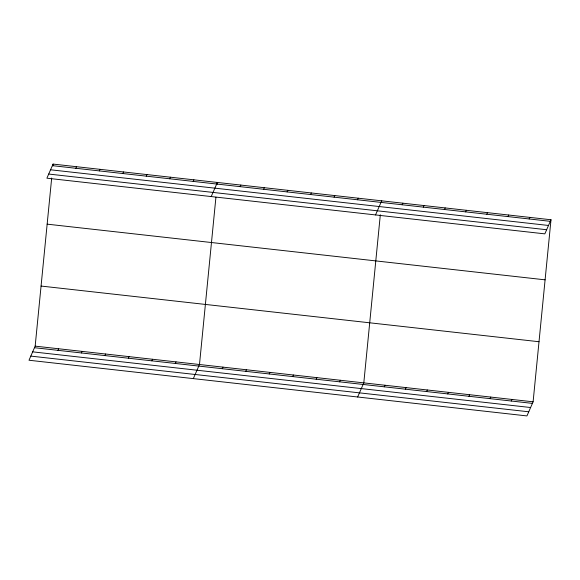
<?xml version="1.0" encoding="UTF-8"?>
<svg xmlns="http://www.w3.org/2000/svg" width="580" height="580" viewBox="0 0 580 580"><rect width="100%" height="100%" fill="white"/><g stroke="black" fill="none" stroke-linecap="round" stroke-linejoin="round"><path stroke-width="0.87" d="M551 219.755L544.837 233.863L46.893 178.19L53.056 164.075L551 219.755L533.107 401.81L526.945 415.925L29 360.245L35.163 346.137L51.685 178.009M52.889 165.822L53.056 164.075M215.927 197.251L199.484 364.508L193.321 378.617M217.21 184.194L217.377 182.453L211.214 196.562M380.328 214.752L363.805 382.88L357.642 396.995M381.531 202.565L381.698 200.825L375.536 214.933M75.842 168.28L76.531 166.699M99.318 170.904L100.006 169.324M122.793 173.529L123.482 171.948M57.949 350.334L58.638 348.761M146.269 176.153L146.957 174.58M81.425 352.959L82.114 351.386M169.744 178.778L170.433 177.204M104.9 355.583L105.589 354.01M193.213 181.402L193.901 179.829M128.376 358.208L129.065 356.635M151.851 360.832L152.54 359.259M240.163 186.651L240.852 185.078M175.327 363.457L176.016 361.884M263.639 189.276L264.328 187.702M287.114 191.9L287.803 190.327M222.27 368.706L222.959 367.133M310.59 194.525L311.279 192.951M245.746 371.33L246.435 369.757M334.065 197.149L334.754 195.576M269.221 373.955L269.91 372.382M357.534 199.774L358.223 198.2M292.697 376.579L293.386 375.006M316.173 379.204L316.861 377.631M402.172 204.769L402.861 203.188M339.648 381.828L340.337 380.255M423.335 207.132L424.024 205.559M444.498 209.496L445.186 207.923M384.279 386.824L384.968 385.243M465.66 211.867L466.349 210.286M405.442 389.187L406.13 387.614M486.823 214.23L487.512 212.657M426.604 391.551L427.293 389.977M507.986 216.594L508.674 215.02M447.767 393.922L448.456 392.341M529.149 218.964L529.837 217.384M468.93 396.285L469.619 394.712M490.093 398.656L490.782 397.075M511.255 401.019L511.944 399.446M52.367 165.655L550.311 221.328M50.561 169.788L548.506 225.468M48.698 174.051L546.643 229.731M47.154 224.155L545.098 279.836M41.071 286.056L539.016 341.729M35.163 346.137L533.107 401.81M34.481 347.71L532.418 403.383M32.669 351.85L530.613 407.522M30.805 356.106L528.75 411.786"/></g></svg>
